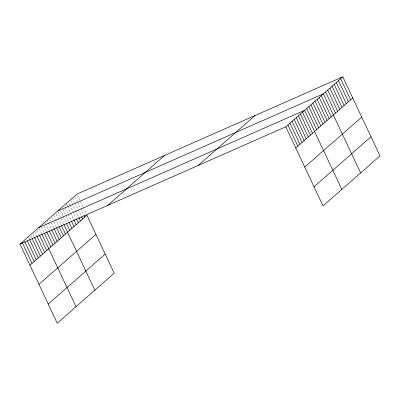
<?xml version="1.0" encoding="UTF-8"?>
<svg xmlns="http://www.w3.org/2000/svg" width="400" height="400" viewBox="0 0 400 400"><rect width="100%" height="100%" fill="white"/><g stroke="black" fill="none" stroke-linecap="round" stroke-linejoin="round"><path stroke-width="0.3" stroke-dasharray="2 1.5" d="M77.5 195.2L83 206.885M83.26 207.44L86.405 214.12M75.35 197.09L77.445 201.54M77.705 202.095L80.585 208.22M80.845 208.775L83.73 214.895M72.935 198.42L74.765 202.315M75.03 202.87L78.17 209.55M78.435 210.105L81.315 216.23M70.78 200.31L75.495 210.325M75.755 210.885L78.635 217.005M68.89 202.755L69.675 204.425M69.94 204.98L76.225 218.335M66.475 204.085L67.26 205.755M67.525 206.315L70.405 212.435M70.665 212.99L73.545 219.115M65.11 207.645L67.99 213.765M68.25 214.325L71.135 220.445M62.955 209.535L65.575 215.1M65.84 215.655L68.72 221.775M60.545 210.865L62.9 215.875M63.16 216.43L66.04 222.555M58.13 212.2L63.63 223.885M56.04 214.03L57.87 217.925M58.135 218.485L61.015 224.605M53.69 215.31L55.52 219.205M55.785 219.76L58.665 225.88M51.86 217.7L52.91 219.925M53.955 222.15L56.315 227.16M49.77 219.53L53.7 227.88M47.42 220.81L48.205 222.48M48.47 223.035L51.35 229.155M45.595 223.2L49 230.435M44.03 226.145L46.385 231.155M41.415 226.865L44.035 232.43M39.325 228.7L41.685 233.705M37.235 230.53L39.07 234.425M34.885 231.81L36.72 235.705M33.06 234.195L34.37 236.98M30.97 236.03L32.015 238.255M28.62 237.305L29.405 238.975"/><path stroke-width="0.6" d="M29.95 265.23L86.93 215.235L114.2 273.19L57.225 323.185L20 244.085L76.975 194.085L342.775 76.815L380 155.915L323.025 205.915L285.8 126.81L342.775 76.815M107.715 205.385L164.69 155.385M38.95 284.355L95.93 234.36M198.085 165.51L255.065 115.515M48.225 304.06L105.2 254.065M295.75 147.96L352.73 97.96M304.75 167.085L361.73 117.085M314.025 186.79L371 136.79M57.605 211.085L323.405 93.81L360.63 172.915M38.8 227.585L304.605 110.31L341.825 189.415M20 244.085L285.8 126.81M340.625 78.7L350.575 99.85M338.47 80.59L348.425 101.74M336.32 82.48L346.27 103.625M334.165 84.37L344.12 105.515M332.015 86.255L341.965 107.405M329.86 88.145L339.815 109.295M327.71 90.035L337.66 111.185M325.555 91.925L335.51 113.07M321.315 95.645L331.265 116.795M319.225 97.48L329.18 118.625M317.14 99.31L327.09 120.46M315.05 101.145L325 122.295M312.96 102.98L322.91 124.125M310.87 104.81L320.82 125.96M308.78 106.645L318.73 127.795M306.69 108.48L316.645 129.625M302.515 112.145L312.465 133.295M300.425 113.98L310.375 135.125M298.335 115.81L308.285 136.96M296.245 117.645L306.2 138.79M294.155 119.48L304.11 140.625M292.07 121.31L302.02 142.46M289.98 123.145L299.93 144.29M287.89 124.98L297.84 146.125M83.99 215.455L84.775 217.125M81.575 216.785L82.625 219.01M78.9 217.56L80.47 220.9M76.485 218.895L78.32 222.79M73.81 219.67L76.165 224.68M71.395 221L74.015 226.565M68.98 222.335L71.86 228.455M66.565 223.665L69.71 230.345M63.89 224.44L94.83 290.19M61.275 225.16L65.465 234.065M58.925 226.44L63.38 235.9M56.575 227.715L61.29 237.735M53.96 228.435L59.2 239.565M51.61 229.71L57.11 241.4M49.26 230.99L55.02 243.235M46.645 231.71L52.93 245.065M44.295 232.985L50.845 246.9M41.945 234.265L76.025 306.69M39.33 234.985L46.665 250.565M36.98 236.26L44.575 252.4M34.63 237.535L42.485 254.23M32.28 238.815L40.395 256.065M29.665 239.535L38.31 257.9M27.315 240.81L36.22 259.73M24.7 241.53L34.13 261.565M22.35 242.805L32.04 263.4"/></g></svg>
